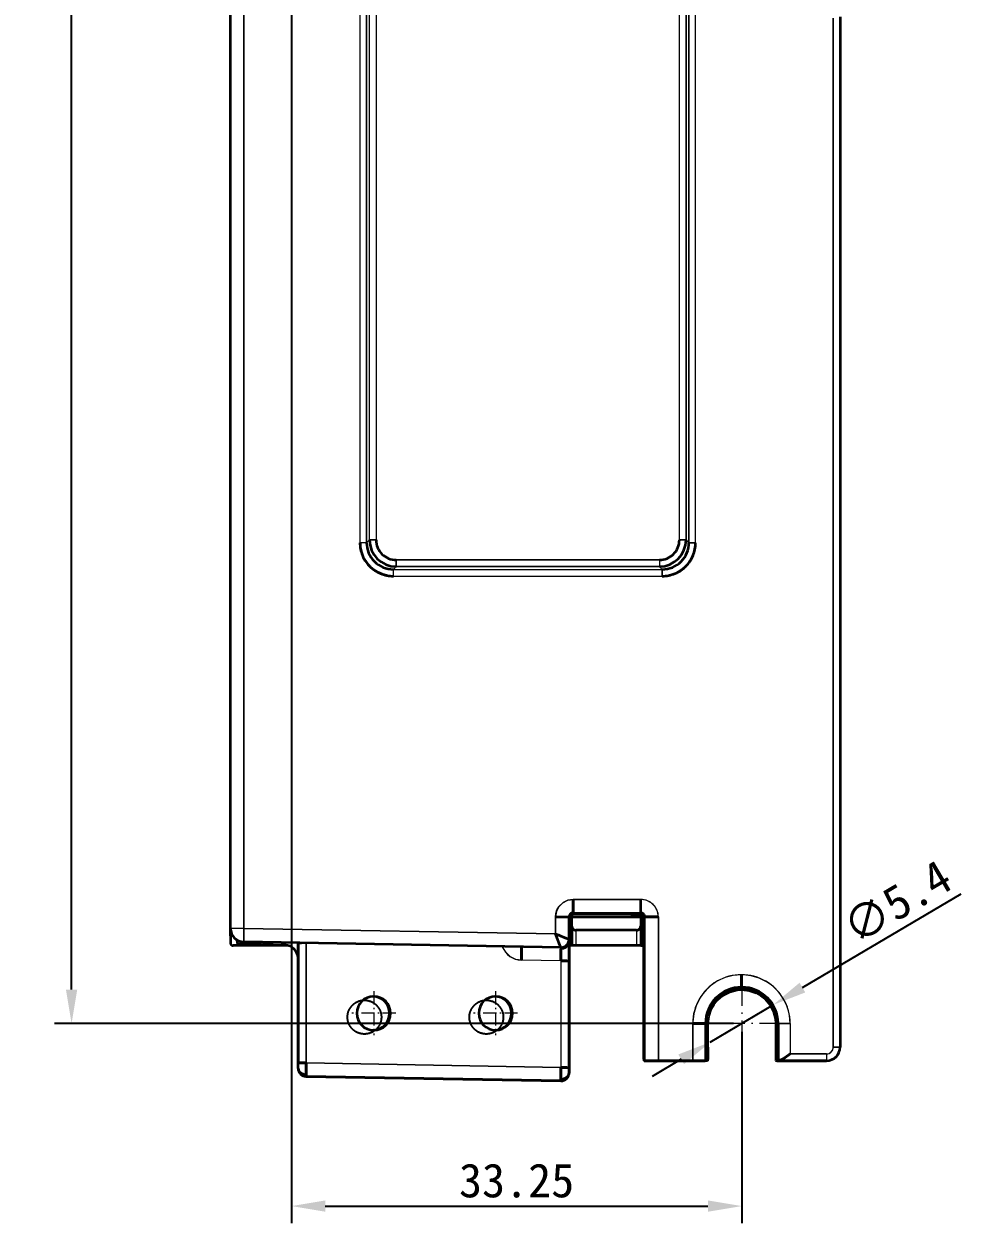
# Model space of a CAD drawing. Extents: x -45 to 645, y -160 to 467.
# Drawn here: x 495.4 to 564.6, y 48.8 to 137.3 of the extents above; entities that cross this region are included whole.
import ezdxf

# ---------------------------------------------------------------- set-up
doc = ezdxf.new("R2010")
doc.units = 0
doc.linetypes.add('DASHDOT', pattern=[18.5, 12, -3, 0.5, -3])
doc.layers.add('预设值', color=7, linetype='Continuous', true_color=0x000000)
doc.dimstyles.get("Standard").update_dxf_attribs({"dimtxt": 0.18, "dimasz": 0.18, "dimexe": 0.18, "dimexo": 0.0625, "dimgap": 0.09, "dimtad": 0, "dimtih": 1, "dimtoh": 1, "dimdec": 4, "dimzin": 0, "dimdsep": 46, "dimtxsty": 'Standard', "dimcen": 0.09, "dimadec": 0, "dimazin": 0, "dimtfac": 1, "dimtdec": 4, "dimtofl": 0, "dimtmove": 0, "dimatfit": 3, "dimfxl": 1, "dimtolj": 1, "dimtzin": 0, "dimarcsym": 0})

# ---------------------------------------------------------------- blocks, each defined once
blk = doc.blocks.new('*D4')
at = {"color": 0, "lineweight": -2, "transparency": 16777216}
for p, q in [((514.563, 232.762), (497.713, 232.762)), ((498.963, 66.013), (498.963, 230.262)), ((547.814, 63.513), (497.713, 63.513))]:
    blk.add_line(p, q, dxfattribs=at)
at = {"color": 0, "transparency": 16777216}
for points in [[(498.546, 230.262), (499.38, 230.262), (498.963, 232.762)], [(498.546, 66.013), (499.38, 66.013), (498.963, 63.513)]]:
    blk.add_solid(points, dxfattribs=at)
at = {"layer": 'Defpoints', "color": 0, "transparency": 16777216}
for p in [(498.963, 232.762), (515.188, 232.762), (548.439, 63.513)]:
    blk.add_point(p, dxfattribs=at)
at = {"color": 0, "transparency": 16777216, "insert": (497.088, 148.138), "char_height": 2.5, "attachment_point": 5, "rotation": 90}
blk.add_mtext('169.25', dxfattribs=at)
blk = doc.blocks.new('*D6')
at = {"color": 0, "lineweight": -2, "transparency": 16777216}
for p, q in [((552.914, 66.16), (564.621, 73.086)), ((546.115, 62.138), (550.763, 64.888)), ((543.963, 60.865), (541.812, 59.592))]:
    blk.add_line(p, q, dxfattribs=at)
at = {"color": 0, "transparency": 16777216}
for points in [[(552.702, 66.519), (553.126, 65.802), (550.763, 64.888)], [(543.751, 61.224), (544.175, 60.507), (546.115, 62.138)]]:
    blk.add_solid(points, dxfattribs=at)
at = {"layer": 'Defpoints', "color": 0, "transparency": 16777216}
for p in [(550.763, 64.888), (546.115, 62.138)]:
    blk.add_point(p, dxfattribs=at)
at = {"color": 0, "transparency": 16777216, "insert": (559.901, 72.472), "char_height": 2.5, "attachment_point": 5, "rotation": 30.60838}
blk.add_mtext('∅5.4', dxfattribs=at)
blk = doc.blocks.new('*D7')
at = {"color": 0, "lineweight": -2, "transparency": 16777216}
for p, q in [((515.188, 232.137), (515.188, 48.782)), ((548.439, 62.888), (548.439, 48.782)), ((517.688, 50.032), (545.939, 50.032))]:
    blk.add_line(p, q, dxfattribs=at)
at = {"color": 0, "transparency": 16777216}
for points in [[(517.688, 50.448), (517.688, 49.615), (515.188, 50.032)], [(545.939, 50.448), (545.939, 49.615), (548.439, 50.032)]]:
    blk.add_solid(points, dxfattribs=at)
at = {"layer": 'Defpoints', "color": 0, "transparency": 16777216}
for p in [(515.188, 232.762), (548.439, 63.513), (548.439, 50.032)]:
    blk.add_point(p, dxfattribs=at)
at = {"color": 0, "transparency": 16777216, "insert": (531.814, 51.907), "char_height": 2.5, "attachment_point": 5}
blk.add_mtext('33.25', dxfattribs=at)

msp = doc.modelspace()

# ---------------------------------------------------------------- linework, layer by layer
at = {"color": 7, "lineweight": 35}
for p, q in [((510.688, 70.531), (510.688, 236.412)), ((510.688, 70.531), (510.688, 236.412)), ((555.688, 137.819), (555.688, 81.062)), ((555.688, 137.819), (555.688, 81.062)), ((555.688, 137.718), (555.688, 61.762)), ((555.688, 137.718), (555.688, 61.762)), ((535.078, 69.123), (511.671, 69.532)), ((535.078, 69.123), (511.671, 69.532))]:
    msp.add_line(p, q, dxfattribs=at)
at = {"color": 7, "lineweight": 13}
for p, q in [((511.688, 70.531), (511.688, 236.412)), ((511.688, 236.412), (511.688, 70.531)), ((520.252, 207.526), (520.252, 98.999)), ((520.252, 207.526), (520.252, 98.999)), ((520.744, 207.526), (520.744, 98.999)), ((520.744, 98.999), (520.744, 207.526)), ((520.951, 99.205), (520.951, 207.319)), ((520.951, 99.205), (520.951, 207.319)), ((521.444, 207.319), (521.444, 99.205)), ((521.444, 207.319), (521.444, 99.205)), ((543.832, 99.205), (543.832, 207.319)), ((543.832, 99.205), (543.832, 207.319)), ((544.324, 207.319), (544.324, 99.205)), ((544.324, 99.205), (544.324, 207.319)), ((544.531, 98.999), (544.531, 207.526)), ((544.531, 207.526), (544.531, 98.999)), ((545.024, 98.999), (545.024, 207.526)), ((545.024, 98.999), (545.024, 207.526)), ((555.188, 137.718), (555.188, 61.762)), ((555.188, 61.762), (555.188, 137.718)), ((534.688, 70.13), (511.688, 70.531)), ((511.688, 70.531), (534.688, 70.13))]:
    msp.add_line(p, q, dxfattribs=at)
at = {"color": 7, "lineweight": 13, "ltscale": 0.007317}
for p, q in [((520.744, 98.999), (520.951, 99.205)), ((544.324, 99.205), (544.531, 98.999)), ((544.324, 99.205), (544.531, 98.999)), ((522.921, 97.236), (522.714, 97.029)), ((522.921, 97.236), (522.714, 97.029)), ((542.562, 97.029), (542.355, 97.236)), ((542.355, 97.236), (542.562, 97.029))]:
    msp.add_line(p, q, dxfattribs=at)
at = {"color": 7, "lineweight": 13, "ltscale": 0.007316}
msp.add_line((520.744, 98.999), (520.951, 99.205), dxfattribs=at)
at = {"color": 7, "lineweight": 13, "ltscale": 0.012309}
for p, q in [((521.444, 99.205), (520.951, 99.205)), ((544.324, 99.205), (543.832, 99.205)), ((543.832, 99.205), (544.324, 99.205)), ((545.024, 98.999), (544.531, 98.999)), ((544.531, 98.999), (545.024, 98.999))]:
    msp.add_line(p, q, dxfattribs=at)
at = {"color": 7, "lineweight": 13, "ltscale": 0.012311}
for p, q in [((520.951, 99.205), (521.444, 99.205)), ((520.744, 98.999), (520.252, 98.999)), ((520.744, 98.999), (520.252, 98.999))]:
    msp.add_line(p, q, dxfattribs=at)
at = {"color": 7, "lineweight": 13, "ltscale": 0.01231}
for p, q in [((522.921, 97.236), (522.921, 97.728)), ((522.921, 97.728), (522.921, 97.236)), ((542.355, 97.728), (542.355, 97.236)), ((542.355, 97.728), (542.355, 97.236)), ((522.714, 96.537), (522.714, 97.029)), ((522.714, 96.537), (522.714, 97.029)), ((542.562, 96.537), (542.562, 97.029)), ((542.562, 97.029), (542.562, 96.537))]:
    msp.add_line(p, q, dxfattribs=at)
at = {"color": 7, "lineweight": 13, "ltscale": 0.485843}
for p, q in [((522.921, 97.728), (542.355, 97.728)), ((542.355, 97.728), (522.921, 97.728)), ((542.355, 97.236), (522.921, 97.236)), ((522.921, 97.236), (542.355, 97.236))]:
    msp.add_line(p, q, dxfattribs=at)
at = {"color": 7, "lineweight": 35, "ltscale": 0.001082}
msp.add_line((520.897, 97.328), (520.926, 97.296), dxfattribs=at)
at = {"color": 7, "lineweight": 13, "ltscale": 0.496191}
for p, q in [((522.714, 97.029), (542.562, 97.029)), ((522.714, 97.029), (542.562, 97.029)), ((522.714, 96.537), (542.562, 96.537)), ((522.714, 96.537), (542.562, 96.537))]:
    msp.add_line(p, q, dxfattribs=at)
at = {"color": 7, "lineweight": 35, "ltscale": 0.001644}
msp.add_line((544.235, 97.184), (544.283, 97.23), dxfattribs=at)
at = {"color": 7, "lineweight": 35, "ltscale": 0.29}
msp.add_line((555.688, 81.062), (555.688, 69.462), dxfattribs=at)
msp.add_line((555.688, 81.062), (555.688, 69.462), dxfattribs=at)
at = {"color": 7, "lineweight": 35, "ltscale": 0.024991}
for p, q in [((535.989, 72.672), (535.988, 71.673)), ((535.988, 71.673), (535.989, 72.672)), ((540.978, 71.671), (540.978, 72.671)), ((540.978, 71.671), (540.978, 72.671)), ((541.278, 71.372), (542.277, 71.372)), ((542.277, 71.372), (541.278, 71.372)), ((541.278, 60.762), (542.277, 60.762)), ((542.277, 60.762), (541.278, 60.762))]:
    msp.add_line(p, q, dxfattribs=at)
at = {"color": 7, "lineweight": 13, "ltscale": 0.124731}
for p, q in [((540.978, 72.671), (535.989, 72.672)), ((535.989, 72.672), (540.978, 72.671))]:
    msp.add_line(p, q, dxfattribs=at)
at = {"color": 7, "lineweight": 13, "ltscale": 0.031044}
for p, q in [((534.688, 70.13), (534.688, 71.372)), ((534.688, 71.372), (534.688, 70.13))]:
    msp.add_line(p, q, dxfattribs=at)
at = {"color": 7, "lineweight": 35, "ltscale": 0.025}
msp.add_line((534.688, 71.372), (535.688, 71.372), dxfattribs=at)
msp.add_line((534.688, 71.372), (535.688, 71.372), dxfattribs=at)
at = {"color": 7, "lineweight": 35, "ltscale": 0.04122}
for p, q in [((535.688, 69.723), (535.688, 71.372)), ((535.688, 71.372), (535.688, 69.723))]:
    msp.add_line(p, q, dxfattribs=at)
at = {"color": 7, "lineweight": 35, "ltscale": 0.00475}
msp.add_line((535.888, 71.578), (535.888, 71.388), dxfattribs=at)
at = {"color": 7, "lineweight": 35, "ltscale": 0.004755}
msp.add_line((535.888, 71.578), (535.888, 71.388), dxfattribs=at)
at = {"color": 7, "lineweight": 35, "ltscale": 0.127162}
msp.add_line((535.888, 71.388), (540.975, 71.388), dxfattribs=at)
msp.add_line((535.888, 71.388), (540.975, 71.388), dxfattribs=at)
at = {"color": 7, "lineweight": 35, "ltscale": 0.017272}
msp.add_line((535.888, 70.697), (535.888, 71.388), dxfattribs=at)
msp.add_line((535.888, 70.697), (535.888, 71.388), dxfattribs=at)
at = {"color": 7, "lineweight": 13, "ltscale": 0.001923}
msp.add_line((535.988, 71.673), (535.988, 71.596), dxfattribs=at)
msp.add_line((535.988, 71.673), (535.988, 71.596), dxfattribs=at)
at = {"color": 7, "lineweight": 13, "ltscale": 0.124735}
msp.add_line((535.988, 71.673), (540.978, 71.671), dxfattribs=at)
at = {"color": 7, "lineweight": 13, "ltscale": 0.124733}
msp.add_line((540.978, 71.671), (535.988, 71.673), dxfattribs=at)
at = {"color": 7, "lineweight": 35, "ltscale": 0.122838}
msp.add_line((535.988, 71.596), (540.902, 71.596), dxfattribs=at)
msp.add_line((535.988, 71.596), (540.902, 71.596), dxfattribs=at)
at = {"color": 7, "lineweight": 35, "ltscale": 0.000479}
msp.add_line((540.338, 71.577), (540.338, 71.596), dxfattribs=at)
at = {"color": 7, "lineweight": 35, "ltscale": 0.000478745}
msp.add_line((540.338, 71.577), (540.338, 71.596), dxfattribs=at)
at = {"color": 7, "lineweight": 35, "ltscale": 0.016714}
msp.add_line((541.007, 71.577), (540.338, 71.577), dxfattribs=at)
at = {"color": 7, "lineweight": 35, "ltscale": 0.016722}
msp.add_line((541.007, 71.577), (540.338, 71.577), dxfattribs=at)
at = {"color": 7, "lineweight": 35, "ltscale": 0.019238}
msp.add_line((540.338, 71.514), (541.108, 71.514), dxfattribs=at)
at = {"color": 7, "lineweight": 35, "ltscale": 0.000982}
msp.add_line((540.338, 71.474), (540.338, 71.514), dxfattribs=at)
at = {"color": 7, "lineweight": 35, "ltscale": 0.000981712}
msp.add_line((540.338, 71.474), (540.338, 71.514), dxfattribs=at)
at = {"color": 7, "lineweight": 35, "ltscale": 0.019237}
msp.add_line((540.338, 71.514), (541.108, 71.514), dxfattribs=at)
at = {"color": 7, "lineweight": 35, "ltscale": 0.02011}
msp.add_line((541.143, 71.474), (540.338, 71.474), dxfattribs=at)
at = {"color": 7, "lineweight": 35, "ltscale": 0.020113}
msp.add_line((541.143, 71.474), (540.338, 71.474), dxfattribs=at)
at = {"color": 7, "lineweight": 13, "ltscale": 0.00268}
for p, q in [((540.902, 71.596), (540.978, 71.671)), ((540.978, 71.671), (540.902, 71.596))]:
    msp.add_line(p, q, dxfattribs=at)
at = {"color": 7, "lineweight": 35, "ltscale": 0.000603}
msp.add_line((540.975, 71.388), (540.975, 71.413), dxfattribs=at)
at = {"color": 7, "lineweight": 35, "ltscale": 0.005077}
msp.add_line((541.178, 71.413), (540.975, 71.413), dxfattribs=at)
at = {"color": 7, "lineweight": 35, "ltscale": 0.000603485}
msp.add_line((540.975, 71.388), (540.975, 71.413), dxfattribs=at)
at = {"color": 7, "lineweight": 35, "ltscale": 0.00508}
msp.add_line((541.178, 71.413), (540.975, 71.413), dxfattribs=at)
at = {"color": 7, "lineweight": 35, "ltscale": 0.017277}
msp.add_line((540.975, 71.388), (540.975, 70.697), dxfattribs=at)
msp.add_line((540.975, 71.388), (540.975, 70.697), dxfattribs=at)
at = {"color": 7, "lineweight": 13, "ltscale": 0.002677}
msp.add_line((541.278, 71.372), (541.202, 71.296), dxfattribs=at)
msp.add_line((541.278, 71.372), (541.202, 71.296), dxfattribs=at)
at = {"color": 7, "lineweight": 35, "ltscale": 0.238335}
msp.add_line((541.202, 61.762), (541.202, 71.296), dxfattribs=at)
msp.add_line((541.202, 61.762), (541.202, 71.296), dxfattribs=at)
at = {"color": 7, "lineweight": 13, "ltscale": 0.265228}
for p, q in [((541.278, 71.372), (541.278, 60.762)), ((541.278, 60.762), (541.278, 71.372)), ((542.277, 60.762), (542.277, 71.372)), ((542.277, 71.372), (542.277, 60.762))]:
    msp.add_line(p, q, dxfattribs=at)
at = {"color": 7, "lineweight": 13, "ltscale": 0.025}
for p, q in [((511.688, 70.531), (510.688, 70.531)), ((511.688, 70.531), (510.688, 70.531)), ((511.671, 69.532), (511.688, 70.531)), ((511.688, 70.531), (511.671, 69.532))]:
    msp.add_line(p, q, dxfattribs=at)
at = {"color": 7, "lineweight": 35, "ltscale": 0.013774}
msp.add_line((510.688, 69.98), (510.688, 70.531), dxfattribs=at)
at = {"color": 7, "lineweight": 35, "ltscale": 0.013776}
msp.add_line((510.688, 69.98), (510.688, 70.531), dxfattribs=at)
at = {"color": 7, "lineweight": 35, "ltscale": 6.8e-05}
msp.add_line((510.688, 69.98), (510.688, 69.978), dxfattribs=at)
at = {"color": 7, "lineweight": 13, "ltscale": 0.004136}
msp.add_line((510.854, 69.98), (510.688, 69.98), dxfattribs=at)
at = {"color": 7, "lineweight": 35, "ltscale": 6.35147e-05}
msp.add_line((510.688, 69.978), (510.688, 69.98), dxfattribs=at)
at = {"color": 7, "lineweight": 13, "ltscale": 0.004138}
msp.add_line((510.854, 69.98), (510.688, 69.98), dxfattribs=at)
at = {"color": 7, "lineweight": 35, "ltscale": 0.012884}
msp.add_line((510.688, 69.978), (510.688, 69.462), dxfattribs=at)
at = {"color": 7, "lineweight": 35, "ltscale": 0.012885}
msp.add_line((510.688, 69.978), (510.688, 69.462), dxfattribs=at)
at = {"color": 7, "lineweight": 35, "ltscale": 0.026989}
msp.add_line((534.688, 70.13), (535.688, 69.723), dxfattribs=at)
at = {"color": 7, "lineweight": 35, "ltscale": 0.026998}
msp.add_line((535.078, 69.123), (534.688, 70.13), dxfattribs=at)
at = {"color": 7, "lineweight": 35, "ltscale": 0.005877}
msp.add_line((534.688, 70.13), (534.906, 70.042), dxfattribs=at)
at = {"color": 7, "lineweight": 35, "ltscale": 0.009941}
msp.add_line((534.832, 69.759), (534.688, 70.13), dxfattribs=at)
at = {"color": 7, "lineweight": 35, "ltscale": 0.004059}
msp.add_line((534.906, 70.042), (535.057, 69.98), dxfattribs=at)
at = {"color": 7, "lineweight": 35, "ltscale": 0.00915}
msp.add_line((535.057, 69.98), (535.396, 69.842), dxfattribs=at)
at = {"color": 7, "lineweight": 35, "ltscale": 0.035872}
for p, q in [((535.888, 70.697), (535.888, 69.262)), ((535.888, 70.697), (535.888, 69.262)), ((540.975, 70.697), (540.975, 69.262)), ((540.975, 70.697), (540.975, 69.262))]:
    msp.add_line(p, q, dxfattribs=at)
at = {"color": 7, "lineweight": 13, "ltscale": 0.028332}
for p, q in [((536.188, 70.396), (536.188, 69.262)), ((536.188, 70.396), (536.188, 69.262)), ((540.675, 70.396), (540.675, 69.262)), ((540.675, 70.396), (540.675, 69.262))]:
    msp.add_line(p, q, dxfattribs=at)
at = {"color": 7, "lineweight": 35, "ltscale": 0.112163}
for p, q in [((540.675, 70.396), (536.188, 70.396)), ((540.675, 70.396), (536.188, 70.396)), ((540.675, 69.262), (536.188, 69.262)), ((540.675, 69.262), (536.188, 69.262))]:
    msp.add_line(p, q, dxfattribs=at)
at = {"color": 7, "lineweight": 35, "ltscale": 0.100494}
msp.add_line((514.908, 69.262), (510.888, 69.262), dxfattribs=at)
at = {"color": 7, "lineweight": 35, "ltscale": 0.100493}
msp.add_line((514.908, 69.262), (510.888, 69.262), dxfattribs=at)
at = {"color": 7, "lineweight": 35, "ltscale": 0.086077}
for p, q in [((511.273, 69.378), (514.715, 69.288)), ((514.715, 69.288), (511.273, 69.378))]:
    msp.add_line(p, q, dxfattribs=at)
at = {"color": 7, "lineweight": 35, "ltscale": 0.006053}
msp.add_line((515.688, 69.457), (515.931, 69.457), dxfattribs=at)
at = {"color": 7, "lineweight": 35, "ltscale": 0.221402}
for p, q in [((515.688, 60.601), (515.688, 69.457)), ((515.688, 69.457), (515.688, 60.601))]:
    msp.add_line(p, q, dxfattribs=at)
at = {"color": 7, "lineweight": 35, "ltscale": 0.006058}
msp.add_line((515.688, 69.457), (515.931, 69.457), dxfattribs=at)
at = {"color": 7, "lineweight": 13, "ltscale": 0.221402}
for p, q in [((516.283, 60.601), (516.283, 69.457)), ((516.283, 69.457), (516.283, 60.601))]:
    msp.add_line(p, q, dxfattribs=at)
at = {"color": 7, "lineweight": 35, "ltscale": 0.005088}
msp.add_line((534.905, 69.569), (534.832, 69.759), dxfattribs=at)
at = {"color": 7, "lineweight": 35, "ltscale": 0.003999}
msp.add_line((534.963, 69.42), (534.905, 69.569), dxfattribs=at)
at = {"color": 7, "lineweight": 35, "ltscale": 0.007961}
msp.add_line((535.078, 69.123), (534.963, 69.42), dxfattribs=at)
at = {"color": 7, "lineweight": 13, "ltscale": 0.002638}
for p, q in [((535.078, 69.123), (535.077, 69.018)), ((535.077, 69.018), (535.078, 69.123))]:
    msp.add_line(p, q, dxfattribs=at)
at = {"color": 7, "lineweight": 35, "ltscale": 0.0079}
msp.add_line((535.396, 69.842), (535.688, 69.723), dxfattribs=at)
at = {"color": 7, "lineweight": 35, "ltscale": 0.004222}
for p, q in [((535.688, 69.554), (535.688, 69.723)), ((535.688, 69.723), (535.688, 69.554))]:
    msp.add_line(p, q, dxfattribs=at)
at = {"color": 7, "lineweight": 35, "ltscale": 0.035778}
for p, q in [((535.688, 68.123), (535.688, 69.554)), ((535.688, 69.554), (535.688, 68.123))]:
    msp.add_line(p, q, dxfattribs=at)
at = {"color": 7, "lineweight": 35, "ltscale": 0.0013}
msp.add_line((535.74, 69.262), (535.688, 69.262), dxfattribs=at)
msp.add_line((535.74, 69.262), (535.688, 69.262), dxfattribs=at)
at = {"color": 7, "lineweight": 35, "ltscale": 0.0037}
msp.add_line((535.888, 69.262), (535.74, 69.262), dxfattribs=at)
msp.add_line((535.888, 69.262), (535.74, 69.262), dxfattribs=at)
at = {"color": 7, "lineweight": 35, "ltscale": 0.0075}
for p, q in [((536.188, 69.262), (535.888, 69.262)), ((536.188, 69.262), (535.888, 69.262)), ((540.975, 69.262), (540.675, 69.262)), ((540.975, 69.262), (540.675, 69.262))]:
    msp.add_line(p, q, dxfattribs=at)
at = {"color": 7, "lineweight": 35, "ltscale": 0.005673}
msp.add_line((540.975, 69.262), (541.202, 69.262), dxfattribs=at)
msp.add_line((540.975, 69.262), (541.202, 69.262), dxfattribs=at)
at = {"color": 7, "lineweight": 13, "ltscale": 0.072817}
msp.add_line((535.083, 68.123), (532.171, 68.174), dxfattribs=at)
msp.add_line((535.083, 68.123), (532.171, 68.174), dxfattribs=at)
at = {"color": 7, "lineweight": 35, "ltscale": 0.022365}
for p, q in [((535.077, 69.018), (535.083, 68.123)), ((535.083, 68.123), (535.077, 69.018))]:
    msp.add_line(p, q, dxfattribs=at)
at = {"color": 7, "lineweight": 35, "ltscale": 0.01069}
msp.add_line((535.511, 68.123), (535.083, 68.123), dxfattribs=at)
at = {"color": 7, "lineweight": 13, "ltscale": 0.196249}
msp.add_line((535.083, 68.123), (535.083, 60.273), dxfattribs=at)
msp.add_line((535.083, 68.123), (535.083, 60.273), dxfattribs=at)
at = {"color": 7, "lineweight": 35, "ltscale": 0.015131}
for p, q in [((535.083, 68.123), (535.688, 68.123)), ((535.083, 60.273), (535.688, 60.273))]:
    msp.add_line(p, q, dxfattribs=at)
at = {"color": 7, "lineweight": 13, "ltscale": 0.00444}
for p, q in [((535.688, 68.123), (535.511, 68.123)), ((535.688, 60.273), (535.511, 60.273))]:
    msp.add_line(p, q, dxfattribs=at)
at = {"color": 7, "lineweight": 35, "ltscale": 0.196249}
for p, q in [((535.688, 60.273), (535.688, 68.123)), ((535.688, 68.123), (535.688, 60.273))]:
    msp.add_line(p, q, dxfattribs=at)
at = {"color": 7, "lineweight": 35, "ltscale": 0.075}
for p, q in [((535.688, 67.262), (535.688, 64.262)), ((535.688, 67.262), (535.688, 64.262)), ((535.688, 64.262), (535.688, 61.262)), ((535.688, 64.262), (535.688, 61.262))]:
    msp.add_line(p, q, dxfattribs=at)
at = {"color": 7, "lineweight": 35, "ltscale": 0.024985}
for p, q in [((548.414, 66.112), (548.414, 67.111)), ((548.414, 67.111), (548.414, 66.112))]:
    msp.add_line(p, q, dxfattribs=at)
at = {"color": 7, "linetype": 'DASHDOT', "lineweight": 13, "ltscale": 0.16247}
msp.add_line((548.439, 66.762), (548.439, 60.263), dxfattribs=at)
at = {"color": 7, "linetype": 'DASHDOT', "lineweight": 13, "ltscale": 0.08126}
msp.add_line((521.265, 65.888), (521.265, 62.637), dxfattribs=at)
at = {"color": 7, "linetype": 'DASHDOT', "lineweight": 13, "ltscale": 0.081266}
msp.add_line((530.266, 65.888), (530.266, 62.637), dxfattribs=at)
at = {"color": 7, "lineweight": 35, "ltscale": 0.002553}
msp.add_line((548.438, 66.012), (548.414, 66.112), dxfattribs=at)
msp.add_line((548.438, 66.012), (548.414, 66.112), dxfattribs=at)
at = {"color": 7, "linetype": 'DASHDOT', "lineweight": 13, "ltscale": 0.081259}
msp.add_line((522.89, 64.262), (519.64, 64.262), dxfattribs=at)
at = {"color": 7, "linetype": 'DASHDOT', "lineweight": 13, "ltscale": 0.081267}
msp.add_line((531.891, 64.263), (528.641, 64.263), dxfattribs=at)
at = {"color": 7, "lineweight": 13, "ltscale": 0.06875}
for p, q in [((544.814, 63.512), (544.814, 60.762)), ((544.814, 60.762), (544.814, 63.512)), ((545.813, 60.762), (545.813, 63.512)), ((551.012, 63.512), (551.012, 60.762))]:
    msp.add_line(p, q, dxfattribs=at)
at = {"color": 7, "lineweight": 35, "ltscale": 0.024976}
for p, q in [((545.813, 63.512), (544.814, 63.512)), ((544.814, 63.512), (545.813, 63.512)), ((545.813, 60.762), (544.814, 60.762)), ((544.814, 60.762), (545.739, 60.762))]:
    msp.add_line(p, q, dxfattribs=at)
at = {"color": 7, "linetype": 'DASHDOT', "lineweight": 13, "ltscale": 0.162471}
msp.add_line((551.688, 63.513), (545.189, 63.513), dxfattribs=at)
for p, q in [((545.739, 63.513), (545.739, 60.762)), ((551.139, 63.513), (551.146, 60.762))]:
    msp.add_line(p, q)
at = {"color": 7, "lineweight": 35, "ltscale": 0.003131}
msp.add_line((545.938, 63.512), (545.813, 63.512), dxfattribs=at)
msp.add_line((545.938, 63.512), (545.813, 63.512), dxfattribs=at)
at = {"color": 7, "lineweight": 35, "ltscale": 0.04375}
for p, q in [((545.938, 61.762), (545.938, 63.512)), ((550.938, 63.512), (550.938, 61.762))]:
    msp.add_line(p, q, dxfattribs=at)
at = {"color": 7, "lineweight": 35, "ltscale": 0.001837}
msp.add_line((550.938, 63.512), (551.012, 63.512), dxfattribs=at)
msp.add_line((550.938, 63.512), (551.012, 63.512), dxfattribs=at)
at = {"color": 7, "lineweight": 13, "ltscale": 0.024991}
for p, q in [((551.012, 63.512), (552.012, 63.512)), ((552.012, 63.512), (551.012, 63.512))]:
    msp.add_line(p, q, dxfattribs=at)
at = {"color": 7, "lineweight": 13, "ltscale": 0.05625}
msp.add_line((552.012, 63.512), (552.012, 61.262), dxfattribs=at)
msp.add_line((552.012, 63.512), (552.012, 61.262), dxfattribs=at)
at = {"color": 7, "lineweight": 13, "ltscale": 0.066922}
for p, q in [((554.688, 61.262), (552.012, 61.262)), ((552.012, 61.262), (554.688, 61.262))]:
    msp.add_line(p, q, dxfattribs=at)
at = {"color": 7, "lineweight": 13, "ltscale": 0.0125}
for p, q in [((554.688, 61.262), (554.688, 60.762)), ((554.688, 61.262), (554.688, 60.762)), ((555.188, 61.762), (555.688, 61.762)), ((555.688, 61.762), (555.188, 61.762))]:
    msp.add_line(p, q, dxfattribs=at)
at = {"color": 7, "lineweight": 35, "ltscale": 0.014868}
for p, q in [((516.283, 60.601), (515.688, 60.601)), ((515.688, 60.601), (516.283, 60.601))]:
    msp.add_line(p, q, dxfattribs=at)
at = {"color": 7, "lineweight": 35, "ltscale": 0.008945}
for p, q in [((515.688, 60.243), (515.688, 60.601)), ((515.688, 60.243), (515.688, 60.601)), ((535.688, 59.915), (535.688, 60.273)), ((535.688, 60.273), (535.688, 59.915))]:
    msp.add_line(p, q, dxfattribs=at)
at = {"color": 7, "lineweight": 35, "ltscale": 0.001055}
for p, q in [((515.688, 60.201), (515.688, 60.243)), ((515.688, 60.201), (515.688, 60.243)), ((535.688, 59.873), (535.688, 59.915)), ((535.688, 59.915), (535.688, 59.873))]:
    msp.add_line(p, q, dxfattribs=at)
at = {"color": 7, "lineweight": 35, "ltscale": 0.022359}
for p, q in [((516.277, 59.707), (516.283, 60.601)), ((516.283, 60.601), (516.277, 59.707)), ((535.077, 59.379), (535.083, 60.273)), ((535.083, 60.273), (535.077, 59.379))]:
    msp.add_line(p, q, dxfattribs=at)
at = {"color": 7, "lineweight": 13, "ltscale": 0.470073}
for p, q in [((535.083, 60.273), (516.283, 60.601)), ((516.283, 60.601), (535.083, 60.273))]:
    msp.add_line(p, q, dxfattribs=at)
at = {"color": 7, "lineweight": 35, "ltscale": 0.010561}
msp.add_line((535.511, 60.273), (535.088, 60.273), dxfattribs=at)
at = {"color": 7, "lineweight": 35, "ltscale": 0.001239}
msp.add_line((541.278, 60.762), (541.228, 60.762), dxfattribs=at)
at = {"color": 7, "lineweight": 35, "ltscale": 0.001237}
msp.add_line((541.228, 60.762), (541.278, 60.762), dxfattribs=at)
at = {"color": 7, "lineweight": 35, "ltscale": 0.063423}
for p, q in [((544.814, 60.762), (542.277, 60.762)), ((542.277, 60.762), (544.814, 60.762))]:
    msp.add_line(p, q, dxfattribs=at)
at = {"color": 7, "lineweight": 35, "ltscale": 0.00204}
msp.add_line((545.895, 60.762), (545.813, 60.762), dxfattribs=at)
at = {"color": 7, "lineweight": 35, "ltscale": 0.001183}
msp.add_line((551.012, 60.762), (550.965, 60.762), dxfattribs=at)
at = {"color": 7, "lineweight": 35, "ltscale": 0.00334}
msp.add_line((551.012, 60.762), (551.146, 60.762), dxfattribs=at)
at = {"color": 7, "lineweight": 35, "ltscale": 0.088573}
for p, q in [((551.146, 60.762), (554.688, 60.762)), ((554.688, 60.762), (551.146, 60.762))]:
    msp.add_line(p, q, dxfattribs=at)
at = {"color": 7, "lineweight": 35, "ltscale": 0.000496}
msp.add_line((554.708, 60.763), (554.688, 60.762), dxfattribs=at)
msp.add_line((554.708, 60.763), (554.688, 60.762), dxfattribs=at)
at = {"color": 7, "lineweight": 35, "ltscale": 0.470071}
msp.add_line((516.278, 59.601), (535.078, 59.273), dxfattribs=at)
at = {"color": 7, "lineweight": 35, "ltscale": 0.470051}
msp.add_line((535.078, 59.273), (516.279, 59.601), dxfattribs=at)
at = {"color": 7, "lineweight": 13, "ltscale": 0.002639}
for p, q in [((535.078, 59.273), (535.077, 59.379)), ((535.077, 59.379), (535.078, 59.273))]:
    msp.add_line(p, q, dxfattribs=at)
at = {"color": 7, "lineweight": 35, "ltscale": 0.000261}
msp.add_line((535.088, 59.273), (535.078, 59.273), dxfattribs=at)
at = {"color": 7, "lineweight": 35}
for points in [[(520.252, 98.999), (520.276, 98.637), (520.357, 98.276), (520.498, 97.916), (520.799, 97.441), (520.897, 97.328)], [(520.926, 97.296), (521.209, 97.045), (521.509, 96.847), (521.856, 96.688), (522.282, 96.573), (522.714, 96.537)], [(542.562, 96.537), (542.923, 96.56), (543.284, 96.641), (543.642, 96.782), (543.968, 96.97), (544.235, 97.184)], [(510.862, 69.968), (510.714, 69.974), (510.691, 69.976), (510.689, 69.977), (510.688, 69.978)], [(510.862, 69.968), (510.714, 69.974), (510.691, 69.977), (510.689, 69.977), (510.688, 69.978)], [(511.273, 69.378), (511.265, 69.38), (511.25, 69.39), (511.236, 69.411), (511.212, 69.477), (511.181, 69.67)], [(511.273, 69.378), (511.266, 69.379), (511.252, 69.389), (511.238, 69.408), (511.213, 69.475), (511.182, 69.669)], [(514.715, 69.288), (514.716, 69.288), (514.717, 69.289), (514.719, 69.292), (514.721, 69.303), (514.729, 69.478)], [(514.715, 69.288), (514.716, 69.288), (514.717, 69.289), (514.719, 69.292), (514.721, 69.303), (514.729, 69.478)], [(532.18, 69.174), (532.18, 69.172), (532.181, 69.161), (532.171, 68.174)], [(535.688, 69.554), (535.661, 69.393), (535.575, 69.24), (535.432, 69.114), (535.256, 69.039), (535.077, 69.018)], [(535.688, 69.554), (535.661, 69.393), (535.575, 69.24), (535.432, 69.114), (535.256, 69.039), (535.077, 69.018)], [(545.813, 63.512), (545.868, 64.047), (546.04, 64.569), (546.316, 65.048), (546.584, 65.362), (546.822, 65.568), (547.085, 65.745), (547.661, 66), (548.048, 66.088), (548.414, 66.112)], [(545.938, 63.512), (545.996, 64.048), (546.181, 64.583), (546.374, 64.922), (546.606, 65.215), (546.881, 65.469), (547.204, 65.684), (547.554, 65.849), (548.107, 65.992), (548.438, 66.012)], [(548.414, 66.112), (548.945, 66.057), (549.464, 65.887), (549.941, 65.615), (550.253, 65.35), (550.527, 65.023), (550.752, 64.64), (550.902, 64.258), (550.987, 63.885), (551.012, 63.512)], [(548.438, 66.012), (548.974, 65.955), (549.509, 65.77), (549.848, 65.577), (550.141, 65.345), (550.395, 65.07), (550.61, 64.747), (550.775, 64.397), (550.918, 63.844), (550.938, 63.512)], [(541.228, 60.762), (541.227, 60.763), (541.226, 60.764), (541.223, 60.78), (541.214, 60.924), (541.202, 61.762)], [(541.202, 61.762), (541.213, 60.953), (541.225, 60.771), (541.226, 60.765), (541.227, 60.763), (541.228, 60.762)], [(545.938, 61.762), (545.919, 60.934), (545.906, 60.798), (545.899, 60.768), (545.897, 60.764), (545.896, 60.763), (545.895, 60.762)], [(550.938, 61.762), (550.947, 61.028), (550.957, 60.806), (550.962, 60.767), (550.963, 60.764), (550.965, 60.762)], [(552.012, 61.262), (551.63, 60.999), (551.443, 60.881), (551.232, 60.779), (551.146, 60.762)], [(551.146, 60.762), (551.262, 60.789), (551.536, 60.937), (552.012, 61.262)], [(516.277, 59.707), (516.102, 59.733), (515.935, 59.81), (515.798, 59.934), (515.714, 60.089), (515.688, 60.243)], [(516.277, 59.707), (516.102, 59.733), (515.935, 59.81), (515.798, 59.934), (515.714, 60.089), (515.688, 60.243)], [(535.688, 59.915), (535.661, 59.754), (535.575, 59.601), (535.432, 59.475), (535.256, 59.4), (535.077, 59.379)], [(535.077, 59.379), (535.257, 59.4), (535.43, 59.474), (535.573, 59.599), (535.662, 59.758), (535.688, 59.915)]]:
    msp.add_lwpolyline(points, dxfattribs=at)
at = {"color": 7, "lineweight": 13}
for points in [[(534.688, 71.372), (534.712, 71.63), (534.795, 71.888), (534.931, 72.123), (535.225, 72.42), (535.595, 72.613), (535.989, 72.672)], [(535.989, 72.672), (535.594, 72.613), (535.239, 72.431), (534.941, 72.137), (534.748, 71.767), (534.688, 71.372)], [(542.277, 71.372), (542.218, 71.767), (542.036, 72.121), (541.742, 72.419), (541.372, 72.612), (540.978, 72.671)], [(532.171, 68.174), (531.746, 68.241), (531.363, 68.43), (531.031, 68.737), (530.8, 69.125), (530.773, 69.198)], [(548.414, 67.111), (547.8, 67.058), (547.204, 66.902), (546.643, 66.648), (546.135, 66.3), (545.694, 65.868), (545.333, 65.369), (545.063, 64.824), (544.887, 64.241), (544.815, 63.635), (544.814, 63.512)], [(552.012, 63.512), (551.959, 64.126), (551.802, 64.722), (551.548, 65.283), (551.2, 65.791), (550.767, 66.231), (550.268, 66.592), (549.723, 66.863), (549.14, 67.038), (548.534, 67.11), (548.414, 67.111)], [(516.277, 59.707), (516.277, 59.614), (516.278, 59.603), (516.279, 59.601)]]:
    msp.add_lwpolyline(points, dxfattribs=at)
at = {"color": 7, "lineweight": 35}
for centre, radius, start, end in [((522.93, 99.214), 1.978, 180.25576, 269.74418), ((522.93, 99.214), 1.978, 180.25368, 269.74626), ((522.911, 99.196), 1.467, 179.62354, 270.37558), ((522.923, 99.2), 1.479, 179.79944, 224.79623), ((542.346, 99.214), 1.978, 270.25574, 359.74418), ((542.364, 99.196), 1.467, 269.62354, 0.37553), ((542.346, 99.214), 1.978, 270.25368, 359.74626), ((542.352, 99.2), 1.479, 315.20826, 0.20256), ((522.617, 98.971), 2.365, 179.32901, 202.84966), ((522.7, 98.984), 1.956, 179.5844, 270.41561), ((522.7, 98.984), 1.956, 179.5844, 270.41561), ((542.576, 98.984), 1.956, 269.58439, 0.41561), ((542.576, 98.984), 1.956, 269.58439, 0.4156), ((542.56, 98.99), 2.463, 314.37229, 0.18742), ((542.548, 98.992), 2.476, 337.70231, 0.15188), ((522.684, 98.966), 2.425, 202.1184, 216.23233), ((522.681, 98.974), 2.428, 216.43832, 225.14595), ((522.916, 99.208), 1.479, 225.20827, 270.20257), ((542.36, 99.208), 1.479, 269.7997, 314.79597), ((542.521, 99.017), 2.511, 315.35871, 337.40248), ((523.091, 99.467), 3.067, 226.20341, 235.17664), ((522.761, 99.109), 2.585, 236.65681, 247.41809), ((522.707, 99.012), 2.476, 247.70196, 270.15222), ((542.589, 98.901), 2.365, 269.32901, 292.84964), ((542.595, 98.968), 2.425, 292.1184, 306.23234), ((542.586, 98.965), 2.428, 306.43833, 315.14595), ((535.989, 71.372), 0.3, 90.08724, 180.08641), ((535.989, 71.295), 0.3, 90.04961, 179.95607), ((535.989, 71.295), 0.3, 90.04434, 179.9699), ((535.99, 71.372), 0.301, 135.08786, 180.01715), ((535.989, 71.373), 0.3, 90.02344, 135.08047), ((540.902, 71.296), 0.3, 0.021, 89.97939), ((540.902, 71.296), 0.3, 0.02584, 89.98086), ((540.979, 71.373), 0.299, 359.80457, 90.18233), ((540.979, 71.373), 0.299, 359.80109, 90.18582), ((511.688, 70.531), 1, 180, 269), ((511.688, 70.531), 1, 180.00001, 269), ((536.189, 70.696), 0.3, 179.79556, 269.88777), ((536.189, 70.696), 0.3, 179.79556, 269.88777), ((540.674, 70.696), 0.3, 270.09051, 0.25886), ((540.674, 70.696), 0.3, 270.09051, 0.25886), ((510.888, 69.462), 0.2, 180, 270), ((510.888, 69.462), 0.2, 179.99999, 270), ((514.688, 68.287), 1.001, 2.17256, 88.42061), ((514.688, 68.287), 1.001, 2.17256, 88.42061), ((535.087, 69.726), 0.603, 269.1258, 297.52688), ((535.087, 69.726), 0.603, 269.12551, 297.56293), ((535.088, 69.723), 0.6, 297.48471, 331.36916), ((535.088, 69.723), 0.6, 297.59783, 331.39448), ((535.086, 69.724), 0.603, 331.47283, 359.87445), ((535.086, 69.724), 0.603, 331.43293, 359.87452), ((521.265, 64.262), 1.25, 89.99625, 269.99621), ((521.188, 64.262), 1.25, 270.71533, 90.00123), ((521.265, 64.262), 1.25, 269.99625, 89.99621), ((530.266, 64.263), 1.25, 89.99625, 269.99621), ((530.188, 64.263), 1.25, 270.747, 90.00123), ((530.266, 64.263), 1.25, 269.99625, 89.99621), ((554.688, 61.762), 1, 270, 0), ((554.688, 61.762), 1, 270, 0), ((516.288, 60.201), 0.6, 180, 269.07866), ((516.288, 60.201), 0.6, 180.00001, 269), ((516.288, 60.201), 0.6, 181.72779, 268.9867), ((516.288, 60.201), 0.6, 181.72779, 268.98668), ((554.708, 61.742), 0.973, 300.39235, 311.70708), ((554.708, 61.742), 0.973, 300.39234, 311.70708), ((535.088, 59.873), 0.6, 268.99656, 0.0135), ((535.088, 59.873), 0.6, 269, 360), ((535.088, 59.873), 0.6, 268.99656, 0.0135), ((535.088, 59.873), 0.6, 270, 360)]:
    msp.add_arc(centre, radius, start, end, dxfattribs=at)
at = {"color": 7, "lineweight": 13}
for centre, radius, start, end in [((540.978, 71.372), 1.299, 359.99057, 89.99583), ((532.197, 69.674), 1.5, 198.49081, 268.99298), ((548.412, 63.513), 3.598, 359.99762, 180.0157), ((554.688, 61.762), 0.5, 269.99948, 0.00024), ((554.688, 61.762), 0.5, 270, 360), ((517.505, 59.67), 1.228, 178.29328, 183.22066)]:
    msp.add_arc(centre, radius, start, end, dxfattribs=at)
msp.add_arc((548.439, 63.513), 2.7, 0.28151, 180.00729)
at = {"color": 7, "lineweight": 35}
msp.add_ellipse((532.162, 68.174), major_axis=(0.017, 1), ratio=0.008725, start_param=4.712541, end_param=6.283185, dxfattribs=at)
at = {"layer": '预设值', "color": 0, "linetype": 'ByBlock'}
for points, weights in [([(519.331, 63.999), (519.339, 64.522), (519.718, 64.884)], [1, 0.922368717361, 1]), ([(519.718, 64.884), (520.08, 65.229), (520.58, 65.229)], [1, 0.928324062077, 1]), ([(520.58, 65.229), (521.098, 65.229), (521.464, 64.863)], [1, 0.92387946528, 1]), ([(521.464, 64.863), (521.83, 64.497), (521.83, 63.979)], [1, 0.923879645994, 1]), ([(528.331, 63.999), (528.339, 64.522), (528.718, 64.884)], [1, 0.922368637507, 1]), ([(528.718, 64.884), (529.08, 65.229), (529.58, 65.229)], [1, 0.928324061984, 1]), ([(529.58, 65.229), (530.098, 65.229), (530.464, 64.863)], [1, 0.92387946477, 1]), ([(530.464, 64.863), (530.83, 64.497), (530.83, 63.979)], [1, 0.923879644652, 1]), ([(519.69, 63.102), (519.33, 63.467), (519.33, 63.979)], [1, 0.925375378489, 1]), ([(521.83, 63.979), (521.83, 63.461), (521.464, 63.095)], [1, 0.923879081553, 1]), ([(528.69, 63.102), (528.33, 63.467), (528.33, 63.979)], [1, 0.925375377817, 1]), ([(530.83, 63.979), (530.83, 63.461), (530.464, 63.095)], [1, 0.923879080672, 1]), ([(520.58, 62.729), (520.057, 62.729), (519.69, 63.102)], [1, 0.922368997236, 1]), ([(521.464, 63.095), (521.098, 62.729), (520.58, 62.729)], [1, 0.923879731028, 1]), ([(529.58, 62.729), (529.057, 62.729), (528.69, 63.102)], [1, 0.922368997569, 1]), ([(530.464, 63.095), (530.098, 62.729), (529.58, 62.729)], [1, 0.923879731247, 1])]:
    msp.add_rational_spline(points, weights, degree=2, dxfattribs=at)
for points in [[(519.33, 63.979), (519.33, 63.983), (519.33, 63.987), (519.331, 63.991), (519.331, 63.995), (519.331, 63.999)], [(528.33, 63.979), (528.33, 63.983), (528.33, 63.987), (528.331, 63.991), (528.331, 63.995), (528.331, 63.999)]]:
    msp.add_open_spline(points, degree=5, dxfattribs=at)

# ---------------------------------------------------------------- dimensions: what is measured, and where the dimension line sits
dim = msp.add_linear_dim(base=(498.963, 232.762), p1=(548.439, 63.513), p2=(515.188, 232.762), angle=90, dimstyle='Standard', override={"dimtxt": 2.5, "dimasz": 2.5, "dimexe": 1.25, "dimexo": 0.625, "dimgap": 0.625, "dimtad": 1, "dimtih": 0, "dimtoh": 0, "dimdec": 2, "dimzin": 8, "dimcen": 2.5, "dimtdec": 2, "dimtofl": 1, "dimatfit": 0, "dimtolj": 0, "dimtzin": 8})
dim.commit()
dim.dimension.update_dxf_attribs({"geometry": '*D4', "text_midpoint": (497.088, 148.138)})
dim = msp.add_linear_dim(base=(548.439, 50.032), p1=(515.188, 232.762), p2=(548.439, 63.513), dimstyle='Standard', override={"dimtxt": 2.5, "dimasz": 2.5, "dimexe": 1.25, "dimexo": 0.625, "dimgap": 0.625, "dimtad": 1, "dimtih": 0, "dimtoh": 0, "dimdec": 2, "dimzin": 8, "dimcen": 2.5, "dimtdec": 2, "dimtofl": 1, "dimatfit": 0, "dimtolj": 0, "dimtzin": 8})
dim.commit()
dim.dimension.update_dxf_attribs({"geometry": '*D7', "text_midpoint": (531.814, 51.907)})
dim = msp.add_diameter_dim_2p(p1=(546.115, 62.138), p2=(550.763, 64.888), dimstyle='Standard', override={"dimtxt": 2.5, "dimasz": 2.5, "dimexe": 1.25, "dimexo": 0.625, "dimgap": 0.625, "dimtad": 1, "dimtih": 0, "dimtoh": 0, "dimdec": 2, "dimzin": 8, "dimcen": 2.5, "dimtdec": 2, "dimtofl": 1, "dimatfit": 0, "dimtolj": 0, "dimtzin": 8})
dim.commit()
dim.dimension.update_dxf_attribs({"geometry": '*D6', "text_midpoint": (560.856, 70.859), "dimtype": 163})

doc.saveas('drawing.dxf')
